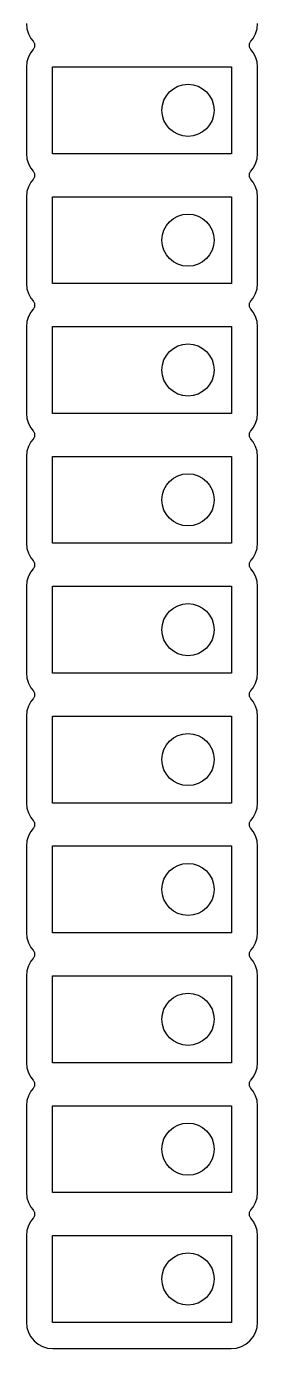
# Model space of a CAD drawing. Extents: x 191 to 259.8, y -137.9 to -38.6.
# Drawn here: x 219.09 to 223.61, y -114.39 to -88.53 of the extents above; entities that cross this region are included whole.
import ezdxf

# ---------------------------------------------------------------- set-up
doc = ezdxf.new("R2010")
doc.units = 0
doc.layers.add('BLACK', color=7, linetype='CONTINUOUS')

msp = doc.modelspace()

# ---------------------------------------------------------------- linework, layer by layer
at = {"layer": 'BLACK', "linetype": 'CONTINUOUS'}
for p, q in [((219.089, -88.4738), (219.099, -88.5796)), ((219.099, -88.5796), (219.128, -88.6753)), ((219.128, -88.6753), (219.176, -88.7636)), ((223.524, -88.7636), (223.572, -88.6753)), ((223.572, -88.6753), (223.601, -88.5796)), ((223.601, -88.5796), (223.611, -88.4738)), ((219.176, -88.7636), (219.221, -88.8194)), ((219.221, -88.8194), (219.222, -88.82)), ((219.222, -88.82), (219.222, -88.82)), ((219.222, -88.82), (219.222, -88.8201)), ((219.222, -88.8201), (219.223, -88.8208)), ((219.223, -88.8208), (219.229, -88.8309)), ((219.235, -88.9608), (219.228, -88.9706)), ((219.229, -88.8309), (219.236, -88.8407)), ((219.24, -88.949), (219.235, -88.96)), ((219.235, -88.96), (219.235, -88.9604)), ((219.235, -88.9604), (219.235, -88.9608)), ((219.236, -88.8407), (219.236, -88.8412)), ((219.236, -88.8412), (219.236, -88.8416)), ((219.236, -88.8416), (219.24, -88.8527)), ((219.24, -88.8527), (219.245, -88.8637)), ((219.244, -88.938), (219.24, -88.949)), ((219.245, -88.9371), (219.244, -88.9375)), ((219.244, -88.9375), (219.244, -88.938)), ((219.245, -88.8637), (219.245, -88.8642)), ((219.245, -88.8642), (219.245, -88.8646)), ((219.245, -88.8646), (219.247, -88.8763)), ((219.247, -88.9254), (219.245, -88.9371)), ((219.247, -88.8763), (219.25, -88.888)), ((219.249, -88.9138), (219.247, -88.9254)), ((219.25, -88.9128), (219.249, -88.9133)), ((219.249, -88.9133), (219.249, -88.9138)), ((219.25, -88.888), (219.25, -88.8885)), ((219.25, -88.8885), (219.25, -88.889)), ((219.25, -88.889), (219.25, -88.9008)), ((219.25, -88.9008), (219.25, -88.9128)), ((223.45, -88.8872), (223.451, -88.8867)), ((223.45, -88.8992), (223.45, -88.8872)), ((223.45, -88.911), (223.45, -88.8992)), ((223.45, -88.9115), (223.45, -88.911)), ((223.45, -88.912), (223.45, -88.9115)), ((223.453, -88.9237), (223.45, -88.912)), ((223.451, -88.8862), (223.453, -88.8746)), ((223.451, -88.8867), (223.451, -88.8862)), ((223.453, -88.8746), (223.455, -88.8629)), ((223.455, -88.9354), (223.453, -88.9237)), ((223.455, -88.8629), (223.456, -88.8625)), ((223.455, -88.9358), (223.455, -88.9354)), ((223.455, -88.9363), (223.455, -88.9358)), ((223.46, -88.9473), (223.455, -88.9363)), ((223.456, -88.862), (223.46, -88.851)), ((223.456, -88.8625), (223.456, -88.862)), ((223.46, -88.851), (223.465, -88.84)), ((223.464, -88.9584), (223.46, -88.9473)), ((223.464, -88.9588), (223.464, -88.9584)), ((223.464, -88.9593), (223.464, -88.9588)), ((223.471, -88.9692), (223.464, -88.9593)), ((223.465, -88.8392), (223.472, -88.8293)), ((223.465, -88.8396), (223.465, -88.8392)), ((223.465, -88.84), (223.465, -88.8396)), ((223.472, -88.8293), (223.479, -88.8194)), ((223.479, -88.8194), (223.524, -88.7636)), ((219.099, -89.2204), (219.089, -89.3262)), ((219.128, -89.1247), (219.099, -89.2204)), ((219.176, -89.0364), (219.128, -89.1247)), ((219.221, -88.9806), (219.176, -89.0364)), ((219.228, -88.9706), (219.221, -88.9806)), ((223.477, -88.9792), (223.471, -88.9692)), ((223.478, -88.9799), (223.477, -88.9792)), ((223.478, -88.98), (223.478, -88.9799)), ((223.479, -88.9806), (223.478, -88.98)), ((223.478, -88.98), (223.478, -88.98)), ((223.524, -89.0364), (223.479, -88.9806)), ((223.572, -89.1247), (223.524, -89.0364)), ((223.601, -89.2204), (223.572, -89.1247)), ((223.611, -89.3262), (223.601, -89.2204)), ((219.089, -89.3262), (219.089, -91.0138)), ((219.6, -89.32), (223.1, -89.32)), ((219.6, -91.02), (219.6, -89.32)), ((223.1, -89.32), (223.1, -91.02)), ((223.611, -91.0138), (223.611, -89.3262)), ((219.089, -91.0138), (219.099, -91.1196)), ((223.1, -91.02), (219.6, -91.02)), ((223.601, -91.1196), (223.611, -91.0138)), ((219.099, -91.1196), (219.128, -91.2153)), ((219.128, -91.2153), (219.176, -91.3036)), ((223.524, -91.3036), (223.572, -91.2153)), ((223.572, -91.2153), (223.601, -91.1196)), ((219.176, -91.3036), (219.221, -91.3594)), ((219.221, -91.5206), (219.176, -91.5764)), ((219.221, -91.3594), (219.222, -91.36)), ((219.228, -91.5106), (219.221, -91.5206)), ((219.222, -91.36), (219.222, -91.36)), ((219.222, -91.36), (219.222, -91.3601)), ((219.222, -91.3601), (219.223, -91.3608)), ((219.223, -91.3608), (219.229, -91.3709)), ((219.235, -91.5008), (219.228, -91.5106)), ((219.229, -91.3709), (219.236, -91.3807)), ((219.24, -91.489), (219.235, -91.5)), ((219.235, -91.5), (219.235, -91.5004)), ((219.235, -91.5004), (219.235, -91.5008)), ((219.236, -91.3807), (219.236, -91.3812)), ((219.236, -91.3812), (219.236, -91.3816)), ((219.236, -91.3816), (219.24, -91.3927)), ((219.24, -91.3927), (219.245, -91.4037)), ((219.244, -91.478), (219.24, -91.489)), ((219.245, -91.4771), (219.244, -91.4775)), ((219.244, -91.4775), (219.244, -91.478)), ((219.245, -91.4037), (219.245, -91.4042)), ((219.245, -91.4042), (219.245, -91.4046)), ((219.245, -91.4046), (219.247, -91.4163)), ((219.247, -91.4654), (219.245, -91.4771)), ((219.247, -91.4163), (219.25, -91.428)), ((219.249, -91.4538), (219.247, -91.4654)), ((219.25, -91.4528), (219.249, -91.4533)), ((219.249, -91.4533), (219.249, -91.4538)), ((219.25, -91.428), (219.25, -91.4285)), ((219.25, -91.4285), (219.25, -91.429)), ((219.25, -91.429), (219.25, -91.4408)), ((219.25, -91.4408), (219.25, -91.4528)), ((223.45, -91.4272), (223.451, -91.4267)), ((223.45, -91.4392), (223.45, -91.4272)), ((223.45, -91.451), (223.45, -91.4392)), ((223.45, -91.4515), (223.45, -91.451)), ((223.45, -91.452), (223.45, -91.4515)), ((223.453, -91.4637), (223.45, -91.452)), ((223.451, -91.4262), (223.453, -91.4146)), ((223.451, -91.4267), (223.451, -91.4262)), ((223.453, -91.4146), (223.455, -91.4029)), ((223.455, -91.4754), (223.453, -91.4637)), ((223.455, -91.4029), (223.456, -91.4025)), ((223.455, -91.4758), (223.455, -91.4754)), ((223.455, -91.4763), (223.455, -91.4758)), ((223.46, -91.4873), (223.455, -91.4763)), ((223.456, -91.402), (223.46, -91.391)), ((223.456, -91.4025), (223.456, -91.402)), ((223.46, -91.391), (223.465, -91.38)), ((223.464, -91.4984), (223.46, -91.4873)), ((223.464, -91.4988), (223.464, -91.4984)), ((223.464, -91.4993), (223.464, -91.4988)), ((223.471, -91.5092), (223.464, -91.4993)), ((223.465, -91.3792), (223.472, -91.3693)), ((223.465, -91.3796), (223.465, -91.3792)), ((223.465, -91.38), (223.465, -91.3796)), ((223.477, -91.5192), (223.471, -91.5092)), ((223.472, -91.3693), (223.479, -91.3594)), ((223.478, -91.5199), (223.477, -91.5192)), ((223.478, -91.52), (223.478, -91.5199)), ((223.479, -91.5206), (223.478, -91.52)), ((223.478, -91.52), (223.478, -91.52)), ((223.479, -91.3594), (223.524, -91.3036)), ((223.524, -91.5764), (223.479, -91.5206)), ((219.099, -91.7604), (219.089, -91.8662)), ((219.128, -91.6647), (219.099, -91.7604)), ((219.176, -91.5764), (219.128, -91.6647)), ((223.572, -91.6647), (223.524, -91.5764)), ((223.601, -91.7604), (223.572, -91.6647)), ((223.611, -91.8662), (223.601, -91.7604)), ((219.089, -91.8662), (219.089, -93.5538)), ((219.6, -91.86), (223.1, -91.86)), ((219.6, -93.56), (219.6, -91.86)), ((223.1, -91.86), (223.1, -93.56)), ((223.611, -93.5538), (223.611, -91.8662)), ((219.089, -93.5538), (219.099, -93.6596)), ((223.1, -93.56), (219.6, -93.56)), ((223.601, -93.6596), (223.611, -93.5538)), ((219.099, -93.6596), (219.128, -93.7553)), ((219.128, -93.7553), (219.176, -93.8436)), ((219.176, -93.8436), (219.221, -93.8994)), ((223.479, -93.8994), (223.524, -93.8436)), ((223.524, -93.8436), (223.572, -93.7553)), ((223.572, -93.7553), (223.601, -93.6596)), ((219.176, -94.1164), (219.128, -94.2047)), ((219.221, -94.0606), (219.176, -94.1164)), ((219.221, -93.8994), (219.222, -93.9)), ((219.228, -94.0506), (219.221, -94.0606)), ((219.222, -93.9), (219.222, -93.9)), ((219.222, -93.9), (219.222, -93.9001)), ((219.222, -93.9001), (219.223, -93.9008)), ((219.223, -93.9008), (219.229, -93.9109)), ((219.235, -94.0408), (219.228, -94.0506)), ((219.229, -93.9109), (219.236, -93.9207)), ((219.24, -94.029), (219.235, -94.04)), ((219.235, -94.04), (219.235, -94.0404)), ((219.235, -94.0404), (219.235, -94.0408)), ((219.236, -93.9207), (219.236, -93.9212)), ((219.236, -93.9212), (219.236, -93.9216)), ((219.236, -93.9216), (219.24, -93.9327)), ((219.24, -93.9327), (219.245, -93.9437)), ((219.244, -94.018), (219.24, -94.029)), ((219.245, -94.0171), (219.244, -94.0175)), ((219.244, -94.0175), (219.244, -94.018)), ((219.245, -93.9437), (219.245, -93.9442)), ((219.245, -93.9442), (219.245, -93.9446)), ((219.245, -93.9446), (219.247, -93.9563)), ((219.247, -94.0054), (219.245, -94.0171)), ((219.247, -93.9563), (219.25, -93.968)), ((219.249, -93.9938), (219.247, -94.0054)), ((219.25, -93.9928), (219.249, -93.9933)), ((219.249, -93.9933), (219.249, -93.9938)), ((219.25, -93.968), (219.25, -93.9685)), ((219.25, -93.9685), (219.25, -93.969)), ((219.25, -93.969), (219.25, -93.9808)), ((219.25, -93.9808), (219.25, -93.9928)), ((223.45, -93.9672), (223.451, -93.9667)), ((223.45, -93.9792), (223.45, -93.9672)), ((223.45, -93.991), (223.45, -93.9792)), ((223.45, -93.9915), (223.45, -93.991)), ((223.45, -93.992), (223.45, -93.9915)), ((223.453, -94.0037), (223.45, -93.992)), ((223.451, -93.9662), (223.453, -93.9546)), ((223.451, -93.9667), (223.451, -93.9662)), ((223.453, -93.9546), (223.455, -93.9429)), ((223.455, -94.0154), (223.453, -94.0037)), ((223.455, -93.9429), (223.456, -93.9425)), ((223.455, -94.0158), (223.455, -94.0154)), ((223.455, -94.0163), (223.455, -94.0158)), ((223.46, -94.0273), (223.455, -94.0163)), ((223.456, -93.942), (223.46, -93.931)), ((223.456, -93.9425), (223.456, -93.942)), ((223.46, -93.931), (223.465, -93.92)), ((223.464, -94.0384), (223.46, -94.0273)), ((223.464, -94.0388), (223.464, -94.0384)), ((223.464, -94.0393), (223.464, -94.0388)), ((223.471, -94.0492), (223.464, -94.0393)), ((223.465, -93.9192), (223.472, -93.9093)), ((223.465, -93.9196), (223.465, -93.9192)), ((223.465, -93.92), (223.465, -93.9196)), ((223.477, -94.0592), (223.471, -94.0492)), ((223.472, -93.9093), (223.479, -93.8994)), ((223.478, -94.0599), (223.477, -94.0592)), ((223.478, -94.06), (223.478, -94.0599)), ((223.479, -94.0606), (223.478, -94.06)), ((223.478, -94.06), (223.478, -94.06)), ((223.524, -94.1164), (223.479, -94.0606)), ((223.572, -94.2047), (223.524, -94.1164)), ((219.099, -94.3004), (219.089, -94.4062)), ((219.128, -94.2047), (219.099, -94.3004)), ((223.601, -94.3004), (223.572, -94.2047)), ((223.611, -94.4062), (223.601, -94.3004)), ((219.089, -94.4062), (219.089, -96.0938)), ((219.6, -94.4), (223.1, -94.4)), ((219.6, -96.1), (219.6, -94.4)), ((223.1, -94.4), (223.1, -96.1)), ((223.611, -96.0938), (223.611, -94.4062)), ((219.089, -96.0938), (219.099, -96.1996)), ((219.099, -96.1996), (219.128, -96.2953)), ((223.1, -96.1), (219.6, -96.1)), ((223.572, -96.2953), (223.601, -96.1996)), ((223.601, -96.1996), (223.611, -96.0938)), ((219.128, -96.2953), (219.176, -96.3836)), ((219.176, -96.3836), (219.221, -96.4394)), ((219.221, -96.4394), (219.222, -96.44)), ((219.222, -96.44), (219.222, -96.44)), ((219.222, -96.44), (219.222, -96.4401)), ((219.222, -96.4401), (219.223, -96.4408)), ((219.223, -96.4408), (219.229, -96.4509)), ((219.229, -96.4509), (219.236, -96.4607)), ((219.236, -96.4607), (219.236, -96.4612)), ((219.236, -96.4612), (219.236, -96.4616)), ((219.236, -96.4616), (219.24, -96.4727)), ((223.46, -96.471), (223.465, -96.46)), ((223.465, -96.4592), (223.472, -96.4493)), ((223.465, -96.4596), (223.465, -96.4592)), ((223.465, -96.46), (223.465, -96.4596)), ((223.472, -96.4493), (223.479, -96.4394)), ((223.479, -96.4394), (223.524, -96.3836)), ((223.524, -96.3836), (223.572, -96.2953)), ((219.176, -96.6564), (219.128, -96.7447)), ((219.221, -96.6006), (219.176, -96.6564)), ((219.228, -96.5906), (219.221, -96.6006)), ((219.235, -96.5808), (219.228, -96.5906)), ((219.24, -96.569), (219.235, -96.58)), ((219.235, -96.58), (219.235, -96.5804)), ((219.235, -96.5804), (219.235, -96.5808)), ((219.24, -96.4727), (219.245, -96.4837)), ((219.244, -96.558), (219.24, -96.569)), ((219.245, -96.5571), (219.244, -96.5575)), ((219.244, -96.5575), (219.244, -96.558)), ((219.245, -96.4837), (219.245, -96.4842)), ((219.245, -96.4842), (219.245, -96.4846)), ((219.245, -96.4846), (219.247, -96.4963)), ((219.247, -96.5454), (219.245, -96.5571)), ((219.247, -96.4963), (219.25, -96.508)), ((219.249, -96.5338), (219.247, -96.5454)), ((219.25, -96.5328), (219.249, -96.5333)), ((219.249, -96.5333), (219.249, -96.5338)), ((219.25, -96.508), (219.25, -96.5085)), ((219.25, -96.5085), (219.25, -96.509)), ((219.25, -96.509), (219.25, -96.5208)), ((219.25, -96.5208), (219.25, -96.5328)), ((223.45, -96.5072), (223.451, -96.5067)), ((223.45, -96.5192), (223.45, -96.5072)), ((223.45, -96.531), (223.45, -96.5192)), ((223.45, -96.5315), (223.45, -96.531)), ((223.45, -96.532), (223.45, -96.5315)), ((223.453, -96.5437), (223.45, -96.532)), ((223.451, -96.5062), (223.453, -96.4946)), ((223.451, -96.5067), (223.451, -96.5062)), ((223.453, -96.4946), (223.455, -96.4829)), ((223.455, -96.5554), (223.453, -96.5437)), ((223.455, -96.4829), (223.456, -96.4825)), ((223.455, -96.5558), (223.455, -96.5554)), ((223.455, -96.5563), (223.455, -96.5558)), ((223.46, -96.5673), (223.455, -96.5563)), ((223.456, -96.482), (223.46, -96.471)), ((223.456, -96.4825), (223.456, -96.482)), ((223.464, -96.5784), (223.46, -96.5673)), ((223.464, -96.5788), (223.464, -96.5784)), ((223.464, -96.5793), (223.464, -96.5788)), ((223.471, -96.5892), (223.464, -96.5793)), ((223.477, -96.5992), (223.471, -96.5892)), ((223.478, -96.5999), (223.477, -96.5992)), ((223.478, -96.6), (223.478, -96.5999)), ((223.479, -96.6006), (223.478, -96.6)), ((223.478, -96.6), (223.478, -96.6)), ((223.524, -96.6564), (223.479, -96.6006)), ((223.572, -96.7447), (223.524, -96.6564)), ((219.099, -96.8404), (219.089, -96.9462)), ((219.089, -96.9462), (219.089, -98.6338)), ((219.128, -96.7447), (219.099, -96.8404)), ((219.6, -96.94), (223.1, -96.94)), ((219.6, -98.64), (219.6, -96.94)), ((223.1, -96.94), (223.1, -98.64)), ((223.601, -96.8404), (223.572, -96.7447)), ((223.611, -96.9462), (223.601, -96.8404)), ((223.611, -98.6338), (223.611, -96.9462)), ((219.089, -98.6338), (219.099, -98.7396)), ((219.099, -98.7396), (219.128, -98.8353)), ((223.1, -98.64), (219.6, -98.64)), ((223.572, -98.8353), (223.601, -98.7396)), ((223.601, -98.7396), (223.611, -98.6338)), ((219.128, -98.8353), (219.176, -98.9236)), ((219.176, -98.9236), (219.221, -98.9794)), ((219.221, -98.9794), (219.222, -98.98)), ((219.222, -98.98), (219.222, -98.98)), ((219.222, -98.98), (219.222, -98.9801)), ((219.222, -98.9801), (219.223, -98.9808)), ((219.223, -98.9808), (219.229, -98.9909)), ((219.229, -98.9909), (219.236, -99.0007)), ((219.236, -99.0007), (219.236, -99.0012)), ((219.236, -99.0012), (219.236, -99.0016)), ((219.236, -99.0016), (219.24, -99.0127)), ((219.24, -99.0127), (219.245, -99.0237)), ((219.245, -99.0237), (219.245, -99.0242)), ((219.245, -99.0242), (219.245, -99.0246)), ((219.245, -99.0246), (219.247, -99.0363)), ((219.247, -99.0363), (219.25, -99.048)), ((219.25, -99.048), (219.25, -99.0485)), ((223.45, -99.0472), (223.451, -99.0467)), ((223.45, -99.0592), (223.45, -99.0472)), ((223.451, -99.0462), (223.453, -99.0346)), ((223.451, -99.0467), (223.451, -99.0462)), ((223.453, -99.0346), (223.455, -99.0229)), ((223.455, -99.0229), (223.456, -99.0225)), ((223.456, -99.022), (223.46, -99.011)), ((223.456, -99.0225), (223.456, -99.022)), ((223.46, -99.011), (223.465, -99)), ((223.465, -98.9992), (223.472, -98.9893)), ((223.465, -98.9996), (223.465, -98.9992)), ((223.465, -99), (223.465, -98.9996)), ((223.472, -98.9893), (223.479, -98.9794)), ((223.479, -98.9794), (223.524, -98.9236)), ((223.524, -98.9236), (223.572, -98.8353)), ((219.128, -99.2847), (219.099, -99.3804)), ((219.176, -99.1964), (219.128, -99.2847)), ((219.221, -99.1406), (219.176, -99.1964)), ((219.228, -99.1306), (219.221, -99.1406)), ((219.235, -99.1208), (219.228, -99.1306)), ((219.24, -99.109), (219.235, -99.12)), ((219.235, -99.12), (219.235, -99.1204)), ((219.235, -99.1204), (219.235, -99.1208)), ((219.244, -99.098), (219.24, -99.109)), ((219.245, -99.0971), (219.244, -99.0975)), ((219.244, -99.0975), (219.244, -99.098)), ((219.247, -99.0854), (219.245, -99.0971)), ((219.249, -99.0738), (219.247, -99.0854)), ((219.25, -99.0728), (219.249, -99.0733)), ((219.249, -99.0733), (219.249, -99.0738)), ((219.25, -99.0485), (219.25, -99.049)), ((219.25, -99.049), (219.25, -99.0608)), ((219.25, -99.0608), (219.25, -99.0728)), ((223.45, -99.071), (223.45, -99.0592)), ((223.45, -99.0715), (223.45, -99.071)), ((223.45, -99.072), (223.45, -99.0715)), ((223.453, -99.0837), (223.45, -99.072)), ((223.455, -99.0954), (223.453, -99.0837)), ((223.455, -99.0958), (223.455, -99.0954)), ((223.455, -99.0963), (223.455, -99.0958)), ((223.46, -99.1073), (223.455, -99.0963)), ((223.464, -99.1184), (223.46, -99.1073)), ((223.464, -99.1188), (223.464, -99.1184)), ((223.464, -99.1193), (223.464, -99.1188)), ((223.471, -99.1292), (223.464, -99.1193)), ((223.477, -99.1392), (223.471, -99.1292)), ((223.478, -99.1399), (223.477, -99.1392)), ((223.478, -99.14), (223.478, -99.1399)), ((223.479, -99.1406), (223.478, -99.14)), ((223.478, -99.14), (223.478, -99.14)), ((223.524, -99.1964), (223.479, -99.1406)), ((223.572, -99.2847), (223.524, -99.1964)), ((223.601, -99.3804), (223.572, -99.2847)), ((219.099, -99.3804), (219.089, -99.4862)), ((219.089, -99.4862), (219.089, -101.174)), ((219.6, -99.48), (223.1, -99.48)), ((219.6, -101.18), (219.6, -99.48)), ((223.1, -99.48), (223.1, -101.18)), ((223.611, -99.4862), (223.601, -99.3804)), ((223.611, -101.174), (223.611, -99.4862)), ((219.089, -101.174), (219.099, -101.28)), ((219.099, -101.28), (219.128, -101.375)), ((219.128, -101.375), (219.176, -101.464)), ((223.1, -101.18), (219.6, -101.18)), ((223.524, -101.464), (223.572, -101.375)), ((223.572, -101.375), (223.601, -101.28)), ((223.601, -101.28), (223.611, -101.174)), ((219.176, -101.464), (219.221, -101.519)), ((219.221, -101.519), (219.222, -101.52)), ((219.222, -101.52), (219.222, -101.52)), ((219.222, -101.52), (219.222, -101.52)), ((219.222, -101.52), (219.223, -101.521)), ((219.223, -101.521), (219.229, -101.531)), ((219.229, -101.531), (219.236, -101.541)), ((219.236, -101.541), (219.236, -101.541)), ((219.236, -101.541), (219.236, -101.542)), ((219.236, -101.542), (219.24, -101.553)), ((219.24, -101.553), (219.245, -101.564)), ((219.245, -101.564), (219.245, -101.564)), ((219.245, -101.564), (219.245, -101.565)), ((219.245, -101.565), (219.247, -101.576)), ((219.247, -101.625), (219.245, -101.637)), ((219.247, -101.576), (219.25, -101.588)), ((219.249, -101.614), (219.247, -101.625)), ((219.25, -101.613), (219.249, -101.613)), ((219.249, -101.613), (219.249, -101.614)), ((219.25, -101.588), (219.25, -101.588)), ((219.25, -101.588), (219.25, -101.589)), ((219.25, -101.589), (219.25, -101.601)), ((219.25, -101.601), (219.25, -101.613)), ((223.45, -101.599), (223.45, -101.587)), ((223.45, -101.587), (223.451, -101.587)), ((223.45, -101.611), (223.45, -101.599)), ((223.45, -101.612), (223.45, -101.611)), ((223.453, -101.624), (223.45, -101.612)), ((223.45, -101.612), (223.45, -101.612)), ((223.451, -101.586), (223.453, -101.575)), ((223.451, -101.587), (223.451, -101.586)), ((223.453, -101.575), (223.455, -101.563)), ((223.455, -101.635), (223.453, -101.624)), ((223.455, -101.563), (223.456, -101.562)), ((223.456, -101.562), (223.46, -101.551)), ((223.456, -101.562), (223.456, -101.562)), ((223.46, -101.551), (223.465, -101.54)), ((223.465, -101.539), (223.472, -101.529)), ((223.465, -101.54), (223.465, -101.539)), ((223.465, -101.54), (223.465, -101.54)), ((223.472, -101.529), (223.479, -101.519)), ((223.479, -101.519), (223.524, -101.464)), ((219.128, -101.825), (219.099, -101.92)), ((219.176, -101.736), (219.128, -101.825)), ((219.221, -101.681), (219.176, -101.736)), ((219.228, -101.671), (219.221, -101.681)), ((219.235, -101.661), (219.228, -101.671)), ((219.24, -101.649), (219.235, -101.66)), ((219.235, -101.66), (219.235, -101.66)), ((219.235, -101.66), (219.235, -101.661)), ((219.244, -101.638), (219.24, -101.649)), ((219.245, -101.637), (219.244, -101.638)), ((219.244, -101.638), (219.244, -101.638)), ((223.455, -101.636), (223.455, -101.635)), ((223.46, -101.647), (223.455, -101.636)), ((223.455, -101.636), (223.455, -101.636)), ((223.464, -101.658), (223.46, -101.647)), ((223.464, -101.659), (223.464, -101.658)), ((223.471, -101.669), (223.464, -101.659)), ((223.464, -101.659), (223.464, -101.659)), ((223.477, -101.679), (223.471, -101.669)), ((223.478, -101.68), (223.477, -101.679)), ((223.479, -101.681), (223.478, -101.68)), ((223.478, -101.68), (223.478, -101.68)), ((223.478, -101.68), (223.478, -101.68)), ((223.524, -101.736), (223.479, -101.681)), ((223.572, -101.825), (223.524, -101.736)), ((223.601, -101.92), (223.572, -101.825)), ((219.099, -101.92), (219.089, -102.026)), ((219.089, -102.026), (219.089, -103.714)), ((219.6, -102.02), (223.1, -102.02)), ((219.6, -103.72), (219.6, -102.02)), ((223.1, -102.02), (223.1, -103.72)), ((223.611, -102.026), (223.601, -101.92)), ((223.611, -103.714), (223.611, -102.026)), ((219.089, -103.714), (219.099, -103.82)), ((219.099, -103.82), (219.128, -103.915)), ((219.128, -103.915), (219.176, -104.004)), ((223.1, -103.72), (219.6, -103.72)), ((223.524, -104.004), (223.572, -103.915)), ((223.572, -103.915), (223.601, -103.82)), ((223.601, -103.82), (223.611, -103.714)), ((219.176, -104.004), (219.221, -104.059)), ((219.221, -104.059), (219.222, -104.06)), ((219.228, -104.211), (219.221, -104.221)), ((219.222, -104.06), (219.222, -104.06)), ((219.222, -104.06), (219.222, -104.06)), ((219.222, -104.06), (219.223, -104.061)), ((219.223, -104.061), (219.229, -104.071)), ((219.235, -104.201), (219.228, -104.211)), ((219.229, -104.071), (219.236, -104.081)), ((219.24, -104.189), (219.235, -104.2)), ((219.235, -104.2), (219.235, -104.2)), ((219.235, -104.2), (219.235, -104.201)), ((219.236, -104.081), (219.236, -104.081)), ((219.236, -104.081), (219.236, -104.082)), ((219.236, -104.082), (219.24, -104.093)), ((219.24, -104.093), (219.245, -104.104)), ((219.244, -104.178), (219.24, -104.189)), ((219.245, -104.177), (219.244, -104.178)), ((219.244, -104.178), (219.244, -104.178)), ((219.245, -104.104), (219.245, -104.104)), ((219.245, -104.104), (219.245, -104.105)), ((219.245, -104.105), (219.247, -104.116)), ((219.247, -104.165), (219.245, -104.177)), ((219.247, -104.116), (219.25, -104.128)), ((219.249, -104.154), (219.247, -104.165)), ((219.25, -104.153), (219.249, -104.153)), ((219.249, -104.153), (219.249, -104.154)), ((219.25, -104.128), (219.25, -104.128)), ((219.25, -104.128), (219.25, -104.129)), ((219.25, -104.129), (219.25, -104.141)), ((219.25, -104.141), (219.25, -104.153)), ((223.45, -104.139), (223.45, -104.127)), ((223.45, -104.127), (223.451, -104.127)), ((223.45, -104.151), (223.45, -104.139)), ((223.45, -104.152), (223.45, -104.151)), ((223.453, -104.164), (223.45, -104.152)), ((223.45, -104.152), (223.45, -104.152)), ((223.451, -104.126), (223.453, -104.115)), ((223.451, -104.127), (223.451, -104.126)), ((223.453, -104.115), (223.455, -104.103)), ((223.455, -104.175), (223.453, -104.164)), ((223.455, -104.103), (223.456, -104.102)), ((223.455, -104.176), (223.455, -104.175)), ((223.46, -104.187), (223.455, -104.176)), ((223.455, -104.176), (223.455, -104.176)), ((223.456, -104.102), (223.46, -104.091)), ((223.456, -104.102), (223.456, -104.102)), ((223.46, -104.091), (223.465, -104.08)), ((223.464, -104.198), (223.46, -104.187)), ((223.464, -104.199), (223.464, -104.198)), ((223.471, -104.209), (223.464, -104.199)), ((223.464, -104.199), (223.464, -104.199)), ((223.465, -104.079), (223.472, -104.069)), ((223.465, -104.08), (223.465, -104.079)), ((223.465, -104.08), (223.465, -104.08)), ((223.477, -104.219), (223.471, -104.209)), ((223.472, -104.069), (223.479, -104.059)), ((223.478, -104.22), (223.477, -104.219)), ((223.479, -104.221), (223.478, -104.22)), ((223.478, -104.22), (223.478, -104.22)), ((223.478, -104.22), (223.478, -104.22)), ((223.479, -104.059), (223.524, -104.004)), ((219.099, -104.46), (219.089, -104.566)), ((219.128, -104.365), (219.099, -104.46)), ((219.176, -104.276), (219.128, -104.365)), ((219.221, -104.221), (219.176, -104.276)), ((223.524, -104.276), (223.479, -104.221)), ((223.572, -104.365), (223.524, -104.276)), ((223.601, -104.46), (223.572, -104.365)), ((223.611, -104.566), (223.601, -104.46)), ((219.089, -104.566), (219.089, -106.254)), ((219.6, -104.56), (223.1, -104.56)), ((219.6, -106.26), (219.6, -104.56)), ((223.1, -104.56), (223.1, -106.26)), ((223.611, -106.254), (223.611, -104.566)), ((219.089, -106.254), (219.099, -106.36)), ((223.1, -106.26), (219.6, -106.26)), ((223.601, -106.36), (223.611, -106.254)), ((219.099, -106.36), (219.128, -106.455)), ((219.128, -106.455), (219.176, -106.544)), ((219.176, -106.544), (219.221, -106.599)), ((223.479, -106.599), (223.524, -106.544)), ((223.524, -106.544), (223.572, -106.455)), ((223.572, -106.455), (223.601, -106.36)), ((219.221, -106.761), (219.176, -106.816)), ((219.221, -106.599), (219.222, -106.6)), ((219.228, -106.751), (219.221, -106.761)), ((219.222, -106.6), (219.222, -106.6)), ((219.222, -106.6), (219.222, -106.6)), ((219.222, -106.6), (219.223, -106.601)), ((219.223, -106.601), (219.229, -106.611)), ((219.235, -106.741), (219.228, -106.751)), ((219.229, -106.611), (219.236, -106.621)), ((219.24, -106.729), (219.235, -106.74)), ((219.235, -106.74), (219.235, -106.74)), ((219.235, -106.74), (219.235, -106.741)), ((219.236, -106.621), (219.236, -106.621)), ((219.236, -106.621), (219.236, -106.622)), ((219.236, -106.622), (219.24, -106.633)), ((219.24, -106.633), (219.245, -106.644)), ((219.244, -106.718), (219.24, -106.729)), ((219.245, -106.717), (219.244, -106.718)), ((219.244, -106.718), (219.244, -106.718)), ((219.245, -106.644), (219.245, -106.644)), ((219.245, -106.644), (219.245, -106.645)), ((219.245, -106.645), (219.247, -106.656)), ((219.247, -106.705), (219.245, -106.717)), ((219.247, -106.656), (219.25, -106.668)), ((219.249, -106.694), (219.247, -106.705)), ((219.25, -106.693), (219.249, -106.693)), ((219.249, -106.693), (219.249, -106.694)), ((219.25, -106.668), (219.25, -106.668)), ((219.25, -106.668), (219.25, -106.669)), ((219.25, -106.669), (219.25, -106.681)), ((219.25, -106.681), (219.25, -106.693)), ((223.45, -106.679), (223.45, -106.667)), ((223.45, -106.667), (223.451, -106.667)), ((223.45, -106.691), (223.45, -106.679)), ((223.45, -106.692), (223.45, -106.691)), ((223.453, -106.704), (223.45, -106.692)), ((223.45, -106.692), (223.45, -106.692)), ((223.451, -106.666), (223.453, -106.655)), ((223.451, -106.667), (223.451, -106.666)), ((223.453, -106.655), (223.455, -106.643)), ((223.455, -106.715), (223.453, -106.704)), ((223.455, -106.643), (223.456, -106.642)), ((223.455, -106.716), (223.455, -106.715)), ((223.46, -106.727), (223.455, -106.716)), ((223.455, -106.716), (223.455, -106.716)), ((223.456, -106.642), (223.46, -106.631)), ((223.456, -106.642), (223.456, -106.642)), ((223.46, -106.631), (223.465, -106.62)), ((223.464, -106.738), (223.46, -106.727)), ((223.464, -106.739), (223.464, -106.738)), ((223.471, -106.749), (223.464, -106.739)), ((223.464, -106.739), (223.464, -106.739)), ((223.465, -106.619), (223.472, -106.609)), ((223.465, -106.62), (223.465, -106.619)), ((223.465, -106.62), (223.465, -106.62)), ((223.477, -106.759), (223.471, -106.749)), ((223.472, -106.609), (223.479, -106.599)), ((223.478, -106.76), (223.477, -106.759)), ((223.479, -106.761), (223.478, -106.76)), ((223.478, -106.76), (223.478, -106.76)), ((223.478, -106.76), (223.478, -106.76)), ((223.524, -106.816), (223.479, -106.761)), ((219.099, -107), (219.089, -107.106)), ((219.128, -106.905), (219.099, -107)), ((219.176, -106.816), (219.128, -106.905)), ((223.572, -106.905), (223.524, -106.816)), ((223.601, -107), (223.572, -106.905)), ((223.611, -107.106), (223.601, -107)), ((219.089, -107.106), (219.089, -108.794)), ((219.6, -107.1), (223.1, -107.1)), ((219.6, -108.8), (219.6, -107.1)), ((223.1, -107.1), (223.1, -108.8)), ((223.611, -108.794), (223.611, -107.106)), ((219.089, -108.794), (219.099, -108.9)), ((223.1, -108.8), (219.6, -108.8)), ((223.601, -108.9), (223.611, -108.794)), ((219.099, -108.9), (219.128, -108.995)), ((219.128, -108.995), (219.176, -109.084)), ((219.176, -109.084), (219.221, -109.139)), ((223.479, -109.139), (223.524, -109.084)), ((223.524, -109.084), (223.572, -108.995)), ((223.572, -108.995), (223.601, -108.9)), ((219.176, -109.356), (219.128, -109.445)), ((219.221, -109.301), (219.176, -109.356)), ((219.221, -109.139), (219.222, -109.14)), ((219.228, -109.291), (219.221, -109.301)), ((219.222, -109.14), (219.222, -109.14)), ((219.222, -109.14), (219.222, -109.14)), ((219.222, -109.14), (219.223, -109.141)), ((219.223, -109.141), (219.229, -109.151)), ((219.235, -109.281), (219.228, -109.291)), ((219.229, -109.151), (219.236, -109.161)), ((219.24, -109.269), (219.235, -109.28)), ((219.235, -109.28), (219.235, -109.28)), ((219.235, -109.28), (219.235, -109.281)), ((219.236, -109.161), (219.236, -109.161)), ((219.236, -109.161), (219.236, -109.162)), ((219.236, -109.162), (219.24, -109.173)), ((219.24, -109.173), (219.245, -109.184)), ((219.244, -109.258), (219.24, -109.269)), ((219.245, -109.257), (219.244, -109.258)), ((219.244, -109.258), (219.244, -109.258)), ((219.245, -109.184), (219.245, -109.184)), ((219.245, -109.184), (219.245, -109.185)), ((219.245, -109.185), (219.247, -109.196)), ((219.247, -109.245), (219.245, -109.257)), ((219.247, -109.196), (219.25, -109.208)), ((219.249, -109.234), (219.247, -109.245)), ((219.25, -109.233), (219.249, -109.233)), ((219.249, -109.233), (219.249, -109.234)), ((219.25, -109.208), (219.25, -109.208)), ((219.25, -109.208), (219.25, -109.209)), ((219.25, -109.209), (219.25, -109.221)), ((219.25, -109.221), (219.25, -109.233)), ((223.45, -109.219), (223.45, -109.207)), ((223.45, -109.207), (223.451, -109.207)), ((223.45, -109.231), (223.45, -109.219)), ((223.45, -109.232), (223.45, -109.231)), ((223.453, -109.244), (223.45, -109.232)), ((223.45, -109.232), (223.45, -109.232)), ((223.451, -109.206), (223.453, -109.195)), ((223.451, -109.207), (223.451, -109.206)), ((223.453, -109.195), (223.455, -109.183)), ((223.455, -109.255), (223.453, -109.244)), ((223.455, -109.183), (223.456, -109.182)), ((223.455, -109.256), (223.455, -109.255)), ((223.46, -109.267), (223.455, -109.256)), ((223.455, -109.256), (223.455, -109.256)), ((223.456, -109.182), (223.46, -109.171)), ((223.456, -109.182), (223.456, -109.182)), ((223.46, -109.171), (223.465, -109.16)), ((223.464, -109.278), (223.46, -109.267)), ((223.464, -109.279), (223.464, -109.278)), ((223.471, -109.289), (223.464, -109.279)), ((223.464, -109.279), (223.464, -109.279)), ((223.465, -109.159), (223.472, -109.149)), ((223.465, -109.16), (223.465, -109.159)), ((223.465, -109.16), (223.465, -109.16)), ((223.477, -109.299), (223.471, -109.289)), ((223.472, -109.149), (223.479, -109.139)), ((223.478, -109.3), (223.477, -109.299)), ((223.479, -109.301), (223.478, -109.3)), ((223.478, -109.3), (223.478, -109.3)), ((223.478, -109.3), (223.478, -109.3)), ((223.524, -109.356), (223.479, -109.301)), ((223.572, -109.445), (223.524, -109.356)), ((219.099, -109.54), (219.089, -109.646)), ((219.089, -109.646), (219.089, -111.334)), ((219.128, -109.445), (219.099, -109.54)), ((219.6, -109.64), (223.1, -109.64)), ((219.6, -111.34), (219.6, -109.64)), ((223.1, -109.64), (223.1, -111.34)), ((223.601, -109.54), (223.572, -109.445)), ((223.611, -109.646), (223.601, -109.54)), ((223.611, -111.334), (223.611, -109.646)), ((219.089, -111.334), (219.099, -111.44)), ((219.099, -111.44), (219.128, -111.535)), ((223.1, -111.34), (219.6, -111.34)), ((223.572, -111.535), (223.601, -111.44)), ((223.601, -111.44), (223.611, -111.334)), ((219.128, -111.535), (219.176, -111.624)), ((219.176, -111.624), (219.221, -111.679)), ((219.221, -111.679), (219.222, -111.68)), ((219.222, -111.68), (219.222, -111.68)), ((219.222, -111.68), (219.222, -111.68)), ((219.222, -111.68), (219.223, -111.681)), ((219.223, -111.681), (219.229, -111.691)), ((219.229, -111.691), (219.236, -111.701)), ((219.236, -111.701), (219.236, -111.701)), ((219.236, -111.701), (219.236, -111.702)), ((219.236, -111.702), (219.24, -111.713)), ((219.24, -111.713), (219.245, -111.724)), ((223.456, -111.722), (223.46, -111.711)), ((223.46, -111.711), (223.465, -111.7)), ((223.465, -111.699), (223.472, -111.689)), ((223.465, -111.7), (223.465, -111.699)), ((223.465, -111.7), (223.465, -111.7)), ((223.472, -111.689), (223.479, -111.679)), ((223.479, -111.679), (223.524, -111.624)), ((223.524, -111.624), (223.572, -111.535)), ((219.176, -111.896), (219.128, -111.985)), ((219.221, -111.841), (219.176, -111.896)), ((219.228, -111.831), (219.221, -111.841)), ((219.235, -111.821), (219.228, -111.831)), ((219.24, -111.809), (219.235, -111.82)), ((219.235, -111.82), (219.235, -111.82)), ((219.235, -111.82), (219.235, -111.821)), ((219.244, -111.798), (219.24, -111.809)), ((219.245, -111.797), (219.244, -111.798)), ((219.244, -111.798), (219.244, -111.798)), ((219.245, -111.724), (219.245, -111.724)), ((219.245, -111.724), (219.245, -111.725)), ((219.245, -111.725), (219.247, -111.736)), ((219.247, -111.785), (219.245, -111.797)), ((219.247, -111.736), (219.25, -111.748)), ((219.249, -111.774), (219.247, -111.785)), ((219.25, -111.773), (219.249, -111.773)), ((219.249, -111.773), (219.249, -111.774)), ((219.25, -111.748), (219.25, -111.748)), ((219.25, -111.748), (219.25, -111.749)), ((219.25, -111.749), (219.25, -111.761)), ((219.25, -111.761), (219.25, -111.773)), ((223.45, -111.759), (223.45, -111.747)), ((223.45, -111.747), (223.451, -111.747)), ((223.45, -111.771), (223.45, -111.759)), ((223.45, -111.772), (223.45, -111.771)), ((223.453, -111.784), (223.45, -111.772)), ((223.45, -111.772), (223.45, -111.772)), ((223.451, -111.746), (223.453, -111.735)), ((223.451, -111.747), (223.451, -111.746)), ((223.453, -111.735), (223.455, -111.723)), ((223.455, -111.795), (223.453, -111.784)), ((223.455, -111.723), (223.456, -111.722)), ((223.455, -111.796), (223.455, -111.795)), ((223.46, -111.807), (223.455, -111.796)), ((223.455, -111.796), (223.455, -111.796)), ((223.456, -111.722), (223.456, -111.722)), ((223.464, -111.818), (223.46, -111.807)), ((223.464, -111.819), (223.464, -111.818)), ((223.471, -111.829), (223.464, -111.819)), ((223.464, -111.819), (223.464, -111.819)), ((223.477, -111.839), (223.471, -111.829)), ((223.478, -111.84), (223.477, -111.839)), ((223.479, -111.841), (223.478, -111.84)), ((223.478, -111.84), (223.478, -111.84)), ((223.478, -111.84), (223.478, -111.84)), ((223.524, -111.896), (223.479, -111.841)), ((223.572, -111.985), (223.524, -111.896)), ((219.099, -112.08), (219.089, -112.186)), ((219.089, -112.186), (219.089, -113.874)), ((219.128, -111.985), (219.099, -112.08)), ((219.6, -112.18), (223.1, -112.18)), ((219.6, -113.88), (219.6, -112.18)), ((223.1, -112.18), (223.1, -113.88)), ((223.572, -111.987), (223.572, -111.985)), ((223.601, -112.08), (223.572, -111.987)), ((223.572, -111.987), (223.572, -111.987)), ((223.611, -112.186), (223.601, -112.08)), ((223.611, -113.874), (223.611, -112.186)), ((219.089, -113.874), (219.099, -113.98)), ((219.099, -113.98), (219.128, -114.075)), ((223.1, -113.88), (219.6, -113.88)), ((223.572, -114.075), (223.601, -113.98)), ((223.601, -113.98), (223.611, -113.874)), ((219.128, -114.075), (219.176, -114.164)), ((219.176, -114.164), (219.239, -114.241)), ((219.239, -114.241), (219.316, -114.304)), ((219.316, -114.304), (219.405, -114.352)), ((223.295, -114.352), (223.384, -114.304)), ((223.384, -114.304), (223.461, -114.241)), ((223.461, -114.241), (223.524, -114.164)), ((223.524, -114.164), (223.572, -114.075)), ((219.405, -114.352), (219.5, -114.381)), ((219.5, -114.381), (219.606, -114.391)), ((219.606, -114.391), (223.094, -114.391)), ((223.094, -114.391), (223.2, -114.381)), ((223.2, -114.381), (223.295, -114.352))]:
    msp.add_line(p, q, dxfattribs=at)
at = {"layer": 'BLACK'}
for centre in [(222.25, -90.17), (222.25, -92.71), (222.25, -95.25), (222.25, -97.79), (222.25, -100.33), (222.25, -102.87), (222.25, -105.41), (222.25, -107.95), (222.25, -110.49), (222.25, -113.03)]:
    msp.add_circle(centre, 0.51, dxfattribs=at)

doc.saveas('drawing.dxf')
